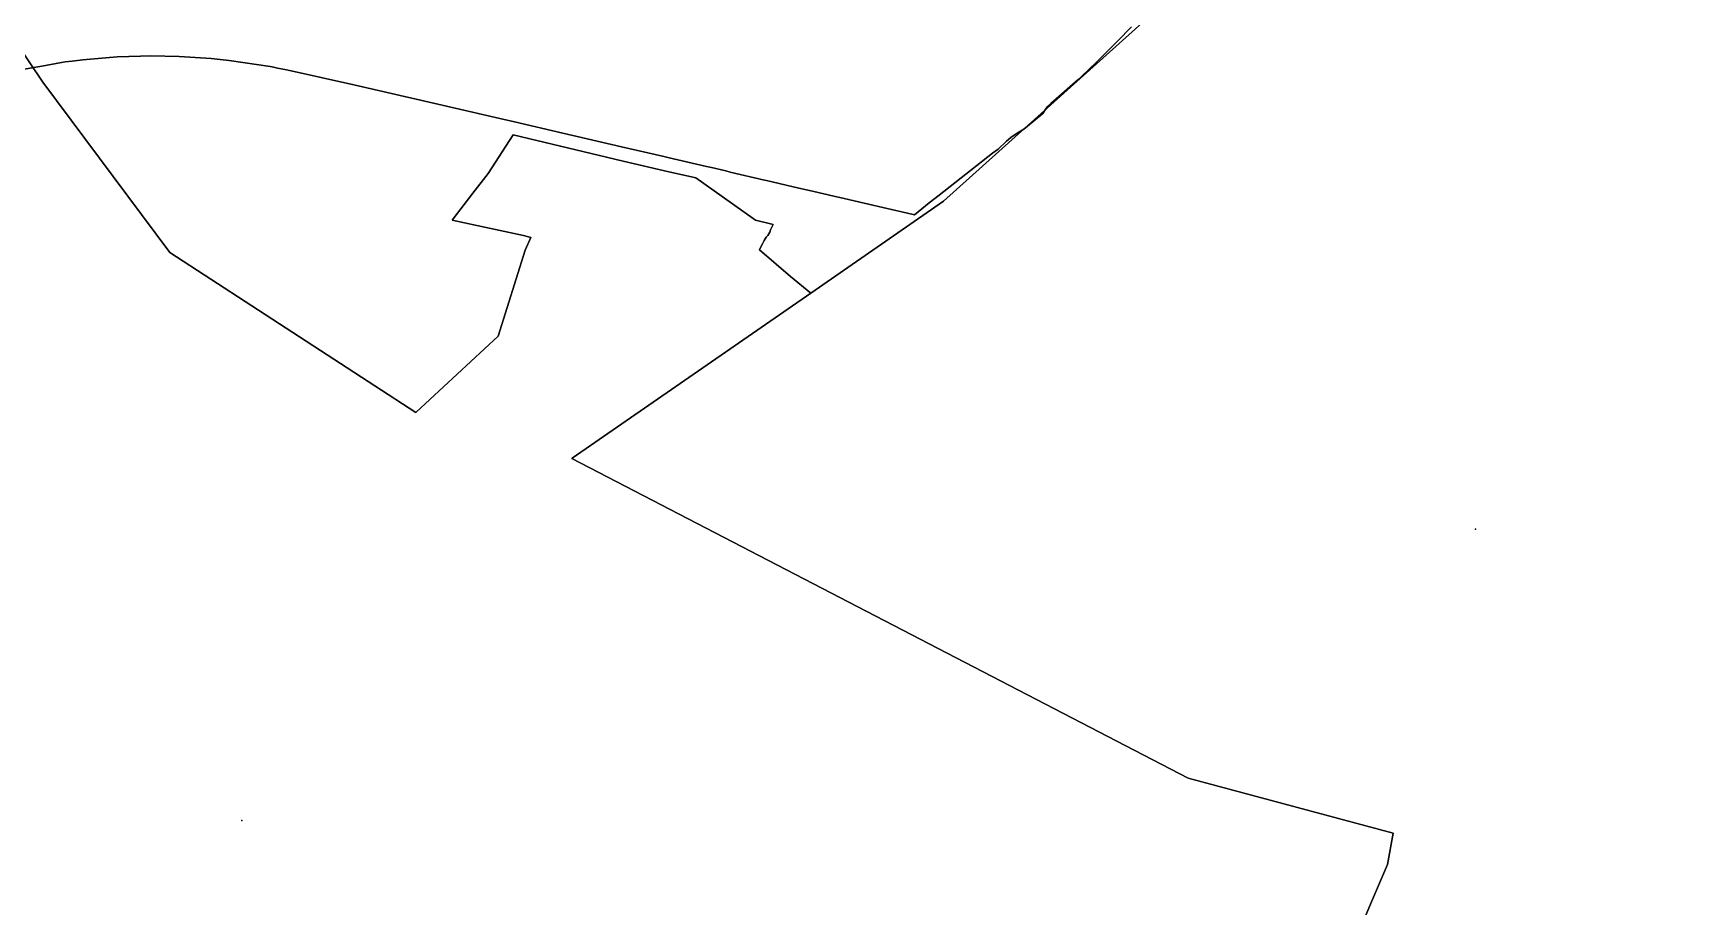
# Model space of a CAD drawing. Header units: inches. Extents: x 11258954 to 11313122, y 3645444 to 3695200.
# Drawn here: x 11276148 to 11283405, y 3655818 to 3659639 of the extents above; entities that cross this region are included whole.
import ezdxf

# ---------------------------------------------------------------- set-up
doc = ezdxf.new("R2010")
doc.units = ezdxf.units.IN
doc.header["$MEASUREMENT"] = 0
for name, color, linetype in [('SchoolBoardDistrict', 253, 'Continuous'), ('SchoolLocation_Elementary', 112, 'Continuous'), ('SchoolZone_Elementary', 251, 'Continuous')]:
    doc.layers.add(name, color=color, linetype=linetype)

msp = doc.modelspace()

# ---------------------------------------------------------------- linework, layer by layer
at = {"layer": 'SchoolBoardDistrict'}
for points in [[(11276108.544, 3659482.308), (11276184.697, 3659495.6555), (11276185.192, 3659495.742), (11276271.21, 3659511.78), (11276286.9435, 3659513.697), (11276318.28, 3659517.515), (11276365.35, 3659523.25), (11276514.3, 3659536.05), (11276617.0045, 3659539.0085), (11276661.85, 3659540.3), (11276786.3, 3659537.85), (11276925.15, 3659528.55), (11277004.3, 3659520.45), (11277183.3, 3659493.498), (11277193.25, 3659492), (11277215.65, 3659487.05), (11277232.185, 3659483.4385), (11277247.7, 3659480.05), (11277275.303, 3659473.9805), (11277549.45, 3659413.7), (11277860.162, 3659341.4875), (11277973.7, 3659315.1), (11278187.707, 3659265.8905), (11278252.9, 3659250.9), (11278463, 3659201.95), (11278720.85, 3659142.4), (11278900, 3659101.1), (11278922.8785, 3659095.2995), (11279091.5895, 3659056.3015), (11279113.174, 3659051.312), (11279176.483, 3659036.678), (11279195.9065, 3659032.188), (11279346.106, 3658997.138), (11279353.6145, 3658995.3855), (11279496.0445, 3658962.148), (11279515.35, 3658957.75), (11279561.2, 3658946.55), (11279648.6, 3658926.3), (11279694, 3658916.15), (11279781.05, 3658895.5), (11279881.517, 3658872.35), (11279971.35, 3658851.65), (11280001.087, 3658844.7935), (11280066, 3658897.5), (11280109.462, 3658931.468), (11280342.9745, 3659113.973), (11280367, 3659132.75), (11280403.806, 3659166.545), (11280422, 3659183.25), (11280450.5, 3659201.375), (11280479, 3659219.5), (11280520.5, 3659253.75), (11280562, 3659288), (11280572.5, 3659303.5), (11280583, 3659319), (11280598.0875, 3659332.131), (11280716, 3659434.75), (11280731.7475, 3659449.7475), (11280795.8555, 3659510.803), (11280888.7085, 3659604.744), (11280950.151, 3659666.9065)], [(11280950.151, 3659666.9065), (11280888.7085, 3659604.744), (11280795.8555, 3659510.803), (11280731.7475, 3659449.7475), (11280716, 3659434.75), (11280598.0875, 3659332.131), (11280583, 3659319), (11280572.5, 3659303.5), (11280562, 3659288), (11280520.5, 3659253.75), (11280479, 3659219.5), (11280450.5, 3659201.375), (11280422, 3659183.25), (11280403.806, 3659166.545), (11280367, 3659132.75), (11280342.9745, 3659113.973), (11280109.462, 3658931.468), (11280066, 3658897.5), (11280001.087, 3658844.7935), (11279971.35, 3658851.65), (11279881.517, 3658872.35), (11279781.05, 3658895.5), (11279694, 3658916.15), (11279648.6, 3658926.3), (11279561.2, 3658946.55), (11279515.35, 3658957.75), (11279496.0445, 3658962.148), (11279353.6145, 3658995.3855), (11279346.106, 3658997.138), (11279195.9065, 3659032.188), (11279176.483, 3659036.678), (11279113.174, 3659051.312), (11279091.5895, 3659056.3015), (11278922.8785, 3659095.2995), (11278900, 3659101.1), (11278720.85, 3659142.4), (11278463, 3659201.95), (11278252.9, 3659250.9), (11278187.707, 3659265.8905), (11277973.7, 3659315.1), (11277860.162, 3659341.4875), (11277549.45, 3659413.7), (11277275.303, 3659473.9805), (11277247.7, 3659480.05), (11277232.185, 3659483.4385), (11277215.65, 3659487.05), (11277193.25, 3659492), (11277183.3, 3659493.498), (11277004.3, 3659520.45), (11276925.15, 3659528.55), (11276786.3, 3659537.85), (11276661.85, 3659540.3), (11276617.0045, 3659539.0085), (11276514.3, 3659536.05), (11276365.35, 3659523.25), (11276318.28, 3659517.515), (11276286.9435, 3659513.697), (11276271.21, 3659511.78), (11276185.192, 3659495.742), (11276184.697, 3659495.6555), (11276108.544, 3659482.308)]]:
    msp.add_lwpolyline(points, dxfattribs=at)
at = {"layer": 'SchoolLocation_Elementary'}
for p in [(11282454.7876, 3657470.5726), (11277060.5316, 3656196.686)]:
    msp.add_point(p, dxfattribs=at)
at = {"layer": 'SchoolZone_Elementary'}
for points in [[(11281922.42, 3655658.645, 0), (11282000, 3655840.8125, 0), (11282069.719, 3656003.8125, 0), (11282094.2345, 3656140.3125, 0), (11281198.013, 3656381.0965, 0), (11278502.439, 3657779.685, 0), (11278503.7765, 3657780.6105, 0), (11279547.531, 3658502.75, 0), (11280128.285, 3658904.827, 0), (11281550.626, 3660183.0735, 0), (11282331.0265, 3660474.9615, 0), (11282744.09, 3660636.529, 0), (11283269.341, 3660949.9655, 0), (11283397.98, 3661026.729, 0), (11283513.8205, 3661137.9975, 0), (11283563.004, 3661208.397, 0), (11283747.0265, 3661471.8015, 0), (11285261.3385, 3663607.995, 0), (11286560.943, 3665063.795, 0), (11286567.5945, 3665071.246, 0), (11286583.8325, 3665091.04, 0), (11287349.5475, 3666024.4535, 0), (11287425.127, 3666116.5855, 0), (11290674.8555, 3669912.7135, 0)], [(11281550.626, 3660183.0735, 0), (11280128.285, 3658904.827, 0), (11279547.531, 3658502.75, 0), (11279458.9375, 3658575.6875, 0), (11279323.344, 3658692.1875, 0), (11279329.5315, 3658704.375, 0), (11279336.125, 3658718, 0), (11279344.5315, 3658733, 0), (11279352.75, 3658747.1875, 0), (11279359.5625, 3658754.375, 0), (11279368.5625, 3658768.625, 0), (11279372.344, 3658779.8125, 0), (11279377.1565, 3658791.4375, 0), (11279384.0625, 3658801.9375, 0), (11279372.219, 3658804.875, 0), (11279306.4375, 3658821.1875, 0), (11279205.625, 3658893, 0), (11279045.344, 3659006.125, 0), (11279012.625, 3659013.5625, 0), (11278927.469, 3659033, 0), (11278726.969, 3659079.375, 0), (11278247.003, 3659194.1695, 0), (11278246.589, 3659194.2685, 0), (11278246.582, 3659194.2575, 0), (11278137.05, 3659025.4225, 0), (11278070.5535, 3658939.0265, 0), (11277980.406, 3658821.9015, 0), (11278088.0315, 3658798.375, 0), (11278291.0315, 3658754, 0), (11278323.2345, 3658746.219, 0), (11278298.88, 3658690.3245, 0), (11278298.875, 3658690.3125, 0), (11278181.4065, 3658313.75, 0), (11277821.572, 3657981.363, 0), (11277820.4475, 3657980.3245, 0), (11276745.5235, 3658680.193, 0), (11276189.1835, 3659425.5365, 0), (11276072.535, 3659598.9225, 0)], [(11276072.535, 3659598.9225, 0), (11276189.1835, 3659425.5365, 0), (11276745.5235, 3658680.193, 0), (11277820.4475, 3657980.3245, 0), (11277821.572, 3657981.363, 0), (11278181.4065, 3658313.75, 0), (11278298.875, 3658690.3125, 0), (11278298.88, 3658690.3245, 0), (11278323.2345, 3658746.219, 0), (11278291.0315, 3658754, 0), (11278088.0315, 3658798.375, 0), (11277980.406, 3658821.9015, 0), (11278070.5535, 3658939.0265, 0), (11278137.05, 3659025.4225, 0), (11278246.582, 3659194.2575, 0), (11278246.589, 3659194.2685, 0), (11278247.003, 3659194.1695, 0), (11278726.969, 3659079.375, 0), (11278927.469, 3659033, 0), (11279012.625, 3659013.5625, 0), (11279045.344, 3659006.125, 0), (11279205.625, 3658893, 0), (11279306.4375, 3658821.1875, 0), (11279372.219, 3658804.875, 0), (11279384.0625, 3658801.9375, 0), (11279377.1565, 3658791.4375, 0), (11279372.344, 3658779.8125, 0), (11279368.5625, 3658768.625, 0), (11279359.5625, 3658754.375, 0), (11279352.75, 3658747.1875, 0), (11279344.5315, 3658733, 0), (11279336.125, 3658718, 0), (11279329.5315, 3658704.375, 0), (11279323.344, 3658692.1875, 0), (11279458.9375, 3658575.6875, 0), (11279547.531, 3658502.75, 0), (11278503.7765, 3657780.6105, 0), (11278502.439, 3657779.685, 0), (11281198.013, 3656381.0965, 0), (11282094.2345, 3656140.3125, 0), (11282069.719, 3656003.8125, 0), (11282000, 3655840.8125, 0), (11281922.42, 3655658.645, 0)]]:
    msp.add_polyline3d(points, dxfattribs=at)

doc.saveas('drawing.dxf')
